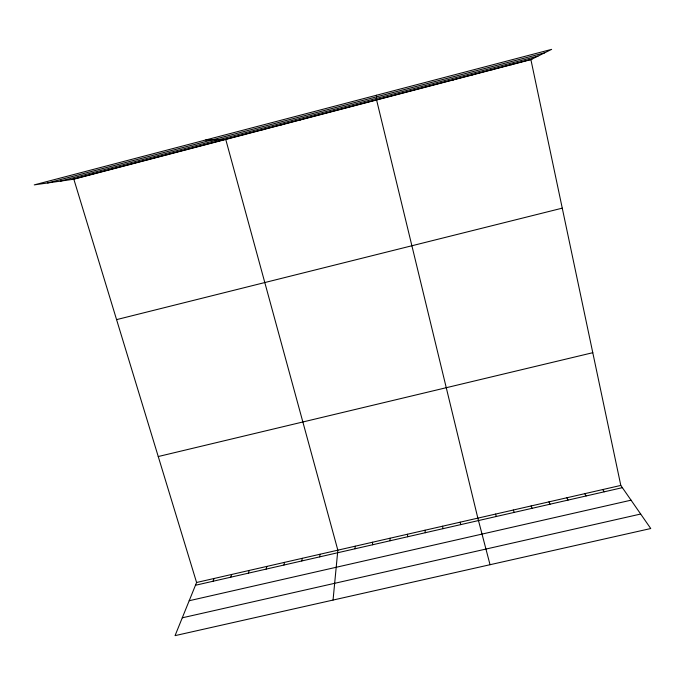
<?xml version="1.0" encoding="UTF-8"?>
<svg xmlns="http://www.w3.org/2000/svg" width="685" height="685" viewBox="0 0 685 685"><rect width="100%" height="100%" fill="white"/><g stroke="black" fill="none" stroke-linecap="round" stroke-linejoin="round"><path stroke-width="1.03" d="M372.537 544.789L372.571 542.22M355.044 548.788L355.19 546.202M333.047 600.06L337.842 550.175L225.75 139.457L205.706 139.98M319.664 556.879L320.023 554.251M301.777 560.964L302.248 558.318M283.941 565.039L284.523 562.368M266.148 569.107L266.842 566.418M248.407 573.165L249.212 570.451M230.708 577.215L231.624 574.475M213.061 581.248L214.08 578.491M73.834 179.196L196.586 582.49L175.052 635.637L650.75 528.529L620.807 485.425L530.901 59.638L551.639 49.363L34.25 184.89L73.834 179.196L530.901 59.638M453.307 79.931L453.83 79.546M472.624 74.879L473.284 74.459M491.993 69.81L492.789 69.356M511.421 64.732L512.346 64.236M47.616 182.964L544.618 52.839M60.34 181.14L537.948 56.144M71.779 179.487L531.971 59.107M116.57 319.621L562.257 208.154M158.252 456.535L592.782 352.698M196.586 582.49L620.807 485.425M195.456 585.273L622.365 487.669M189.197 600.728L631.056 500.178M182.278 617.81L640.68 514.033M90.703 174.538L92.629 174.281M109.686 169.572L111.484 169.349M128.72 164.597L130.39 164.4M147.806 159.605L149.356 159.442M166.952 154.596L168.373 154.468M186.149 149.57L187.442 149.476M205.406 144.535L206.57 144.475M243.509 134.568L244.425 134.568M262.364 129.636L263.143 129.671M281.261 124.687L281.92 124.764M300.218 119.729L300.749 119.841M602.774 489.552L604.213 491.821M584.784 493.671L586.112 495.957M566.846 497.772L568.053 500.093M548.95 501.865L550.046 504.203M531.106 505.95L532.082 508.313M513.305 510.025L514.17 512.406M495.555 514.084L496.308 516.49M490.04 564.714L477.847 518.134L376.596 100.001L376.45 95.249M460.192 522.176L460.714 524.633M442.578 526.208L442.981 528.683M425.008 530.224L425.308 532.724M407.481 534.24L407.669 536.757M390.005 538.239L390.082 540.773"/></g></svg>
